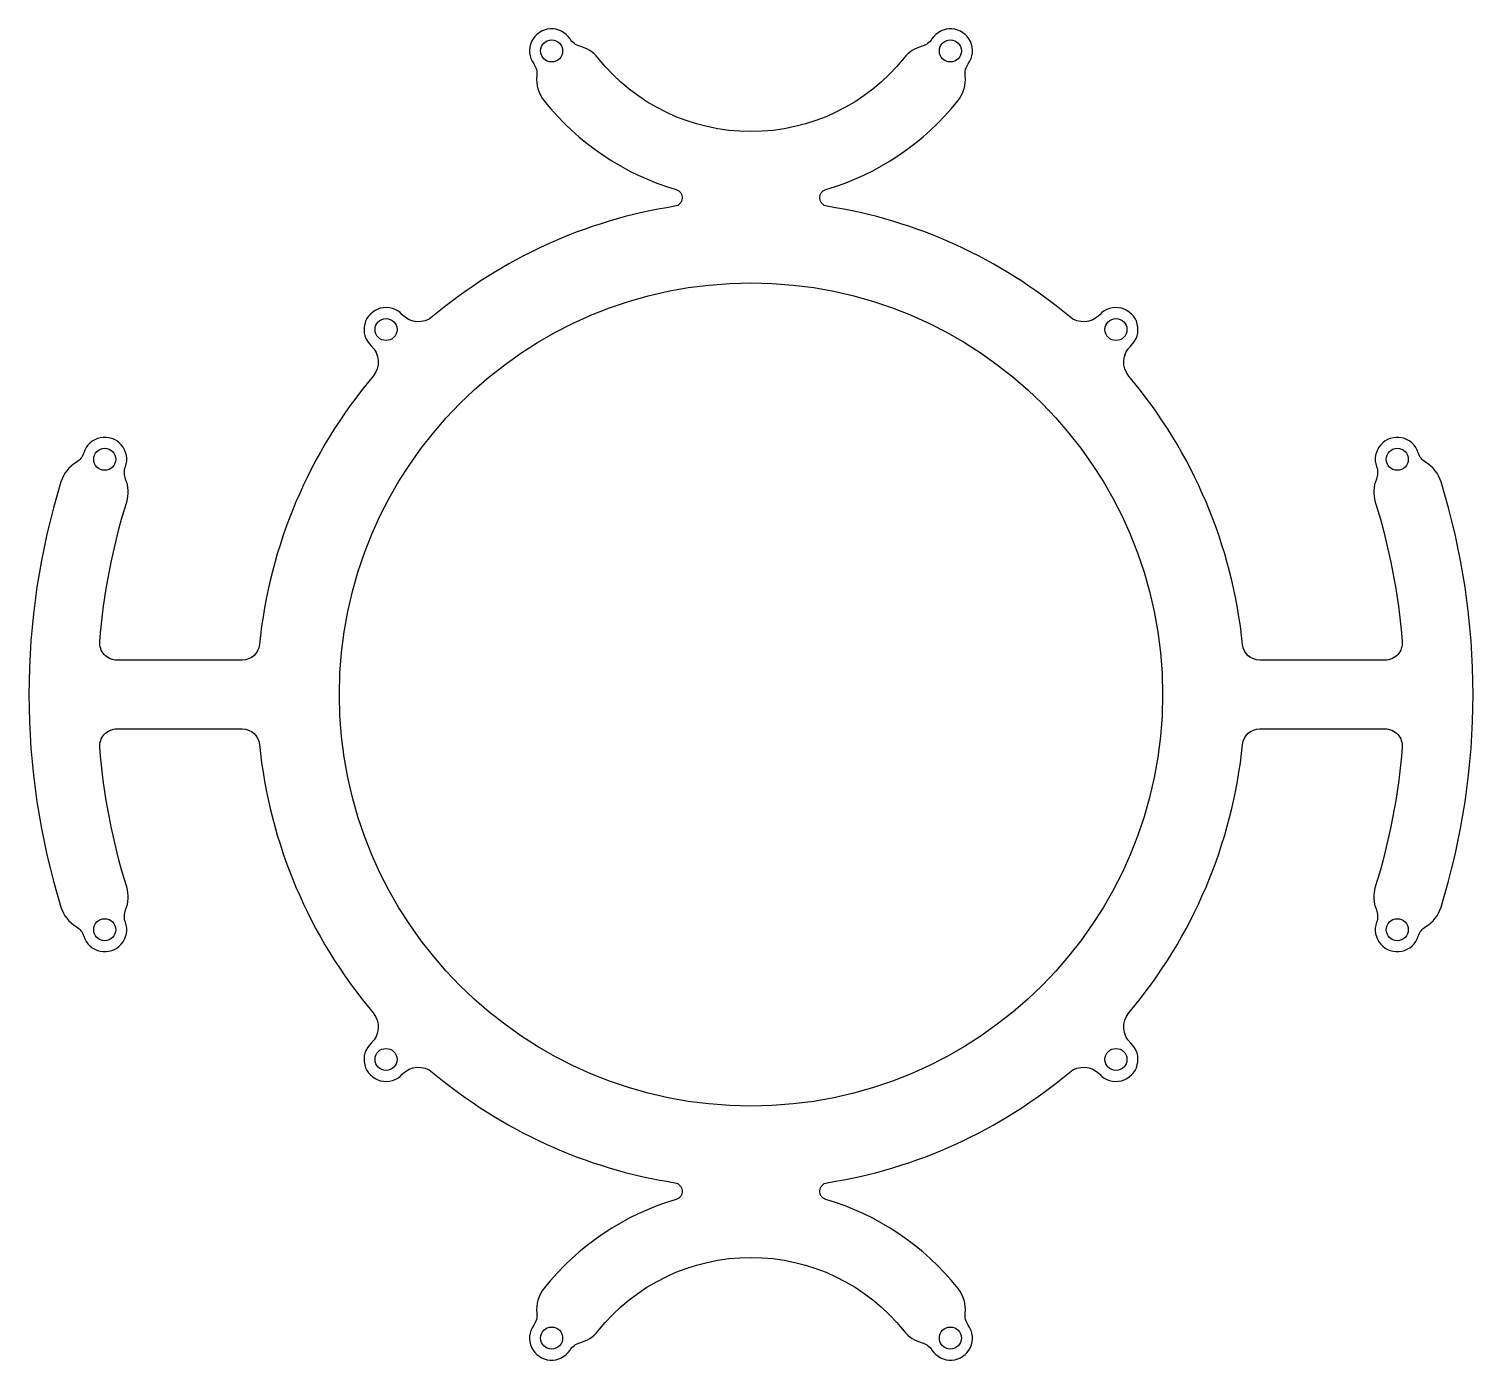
# Model space of a CAD drawing. Header units: millimetres. Extents: x -105 to 105, y -97 to 97.
import ezdxf

# ---------------------------------------------------------------- set-up
doc = ezdxf.new("R2010")
doc.units = ezdxf.units.MM
doc.layers.get('0').update_dxf_attribs({"linetype": 'CONTINUOUS'})

msp = doc.modelspace()

# ---------------------------------------------------------------- linework, layer by layer
msp.add_lwpolyline([(90.78, -27.99, 0.172366), (90.93, -31.33, -0.184499), (90.96, -33.12, 1.02227), (97.02, -35.15, -0.184499), (98.13, -33.75, 0.185272), (100.34, -30.93, 0.150647), (100.34, 30.93, 0.185272), (98.13, 33.75, -0.184499), (97.02, 35.15, 1.02227), (90.96, 33.12, -0.184499), (90.93, 31.33, 0.172366), (90.78, 27.99, -0.054523), (94.69, 7.7, -0.438193), (92.2, 5), (73.97, 5, -0.384918), (71.48, 7.25, 0.150891), (54.95, 46.29, -0.401776), (55.23, 50.71, 1.043588), (50.71, 55.23, -0.401776), (46.29, 54.95, 0.137221), (11.06, 70.99, -0.800314), (10.9, 73.43, 0.15371), (30.08, 86.33, 0.198229), (31.14, 89.99, -0.185067), (31.6, 91.72, 1.024458), (26.31, 95.33, -0.185067), (24.87, 94.27, 0.159554), (22.26, 92.57, -0.481398), (-22.26, 92.57, 0.159554), (-24.87, 94.27, -0.185067), (-26.31, 95.33, 1.024458), (-31.6, 91.72, -0.185067), (-31.14, 89.99, 0.198229), (-30.08, 86.33, 0.15371), (-10.9, 73.43, -0.800314), (-11.06, 70.99, 0.137221), (-46.29, 54.95, -0.401776), (-50.71, 55.23, 1.043588), (-55.23, 50.71, -0.401776), (-54.95, 46.29, 0.150891), (-71.48, 7.25, -0.384918), (-73.97, 5), (-92.2, 5, -0.438193), (-94.69, 7.7, -0.054523), (-90.78, 27.99, 0.172366), (-90.93, 31.33, -0.184499), (-90.96, 33.12, 1.02227), (-97.02, 35.15, -0.184499), (-98.13, 33.75, 0.185272), (-100.34, 30.93, 0.150647), (-100.34, -30.93, 0.185272), (-98.13, -33.75, -0.184499), (-97.02, -35.15, 1.02227), (-90.96, -33.12, -0.184499), (-90.93, -31.33, 0.172366), (-90.78, -27.99, -0.054523), (-94.69, -7.7, -0.438193), (-92.2, -5), (-73.97, -5, -0.384918), (-71.48, -7.25, 0.150891), (-54.95, -46.29, -0.401776), (-55.23, -50.71, 1.043588), (-50.71, -55.23, -0.401776), (-46.29, -54.95, 0.137221), (-11.06, -70.99, -0.800314), (-10.9, -73.43, 0.15371), (-30.08, -86.33, 0.198229), (-31.14, -89.99, -0.185067), (-31.6, -91.72, 1.024458), (-26.31, -95.33, -0.185067), (-24.87, -94.27, 0.159554), (-22.26, -92.57, -0.481398), (22.26, -92.57, 0.159554), (24.87, -94.27, -0.185067), (26.31, -95.33, 1.024458), (31.6, -91.72, -0.185067), (31.14, -89.99, 0.198229), (30.08, -86.33, 0.15371), (10.9, -73.43, -0.800314), (11.06, -70.99, 0.137221), (46.29, -54.95, -0.401776), (50.71, -55.23, 1.043588), (55.23, -50.71, -0.401776), (54.95, -46.29, 0.150891), (71.48, -7.25, -0.384918), (73.97, -5), (92.2, -5, -0.438193), (94.69, -7.7, -0.054523)], format="xyb", close=True)
for centre, radius in [((-29, 93.59), 1.6), ((29, 93.59), 1.6), ((0, 0), 59.85), ((-53.07, 53.07), 1.6), ((53.07, 53.07), 1.6), ((-93.97, 34.2), 1.6), ((93.97, 34.2), 1.6), ((-93.97, -34.2), 1.6), ((93.97, -34.2), 1.6), ((-53.07, -53.07), 1.6), ((53.07, -53.07), 1.6), ((-29, -93.59), 1.6), ((29, -93.59), 1.6)]:
    msp.add_circle(centre, radius)

doc.saveas('drawing.dxf')
